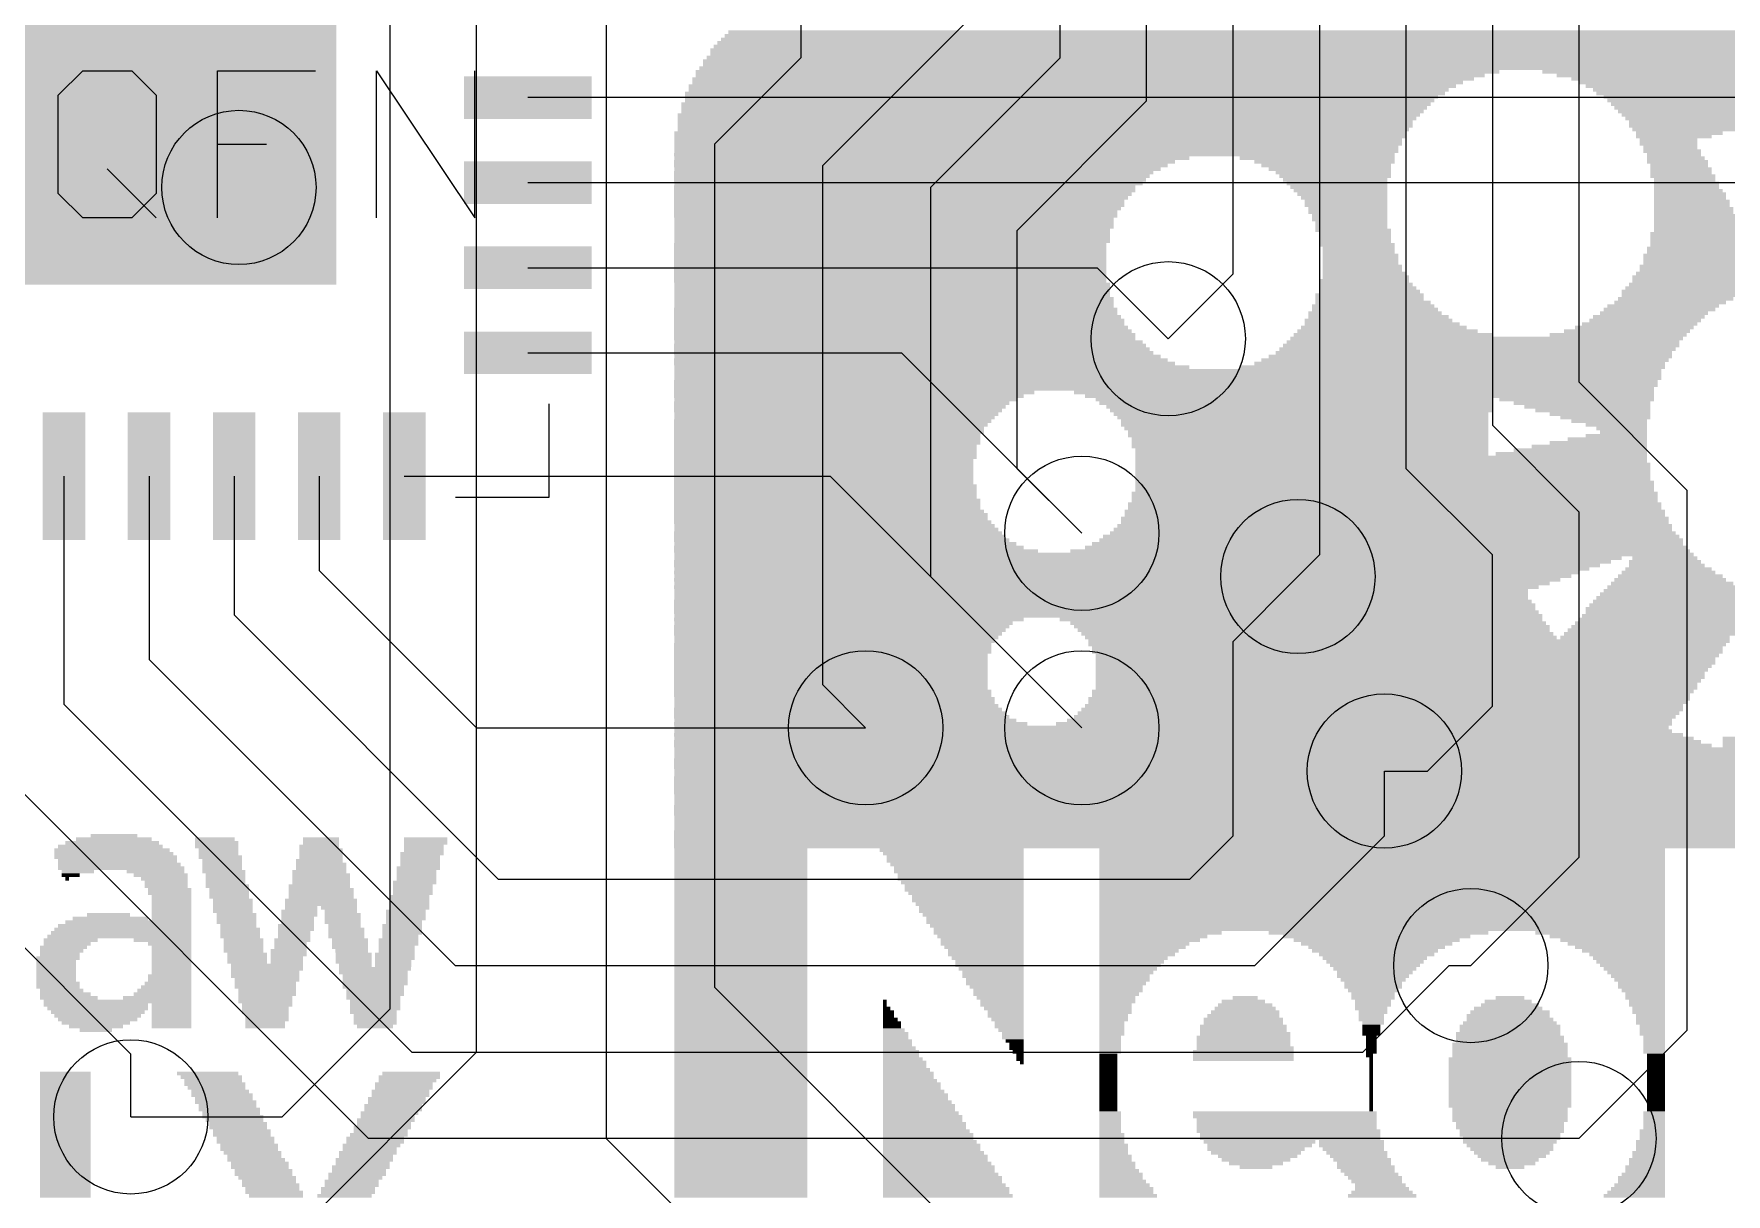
# Model space of a CAD drawing. Extents: x -40.8 to 40.8, y -42.1 to 43.9.
# Drawn here: x 0.57 to 10.52, y -33.35 to -26.53 of the extents above; entities that cross this region are included whole.
import ezdxf

# ---------------------------------------------------------------- set-up
doc = ezdxf.new("R2010")
doc.units = 0
for name, color, linetype in [('1', 22, 'CONTINUOUS'), ('16', 5, 'CONTINUOUS'), ('18', 82, 'CONTINUOUS'), ('200', 2, 'CONTINUOUS'), ('21', 2, 'CONTINUOUS'), ('27', 253, 'CONTINUOUS')]:
    doc.layers.add(name, color=color, linetype=linetype)

# ---------------------------------------------------------------- blocks, each defined once
blk = doc.blocks.new('RECT')
blk.add_solid([(-0.5, -0.5), (0.5, -0.5), (-0.5, 0.5), (0.5, 0.5)])
blk = doc.blocks.new('ROUNDV')
blk.add_circle((0, 0), 0.5)

msp = doc.modelspace()

# ---------------------------------------------------------------- linework, layer by layer
at = {"layer": '1'}
for p, q in [((13.101, -26.904), (3.475, -26.904)), ((12.418, -27.404), (3.475, -27.404)), ((3.475, -27.904), (6.822, -27.904)), ((6.822, -27.904), (7.239, -28.321)), ((3.475, -28.404), (5.671, -28.404)), ((5.671, -28.404), (6.731, -29.464)), ((0.75, -29.129), (0.75, -30.468)), ((1.25, -29.129), (1.25, -30.206)), ((1.75, -29.129), (1.75, -29.944)), ((2.25, -29.129), (2.25, -29.682)), ((2.75, -29.129), (5.253, -29.129)), ((5.253, -29.129), (6.731, -30.607)), ((2.25, -29.682), (3.175, -30.607)), ((7.62, -30.099), (8.001, -29.718)), ((1.75, -29.944), (3.302, -31.496)), ((7.62, -31.242), (7.62, -30.099)), ((1.25, -30.206), (3.048, -32.004)), ((0.75, -30.468), (2.794, -32.512)), ((3.175, -30.607), (5.461, -30.607)), ((1.143, -32.5236), (-0.75, -30.6306)), ((2.54, -33.02), (0.25, -30.73)), ((8.509, -31.242), (8.509, -30.861)), ((7.366, -31.496), (7.62, -31.242)), ((7.747, -32.004), (8.509, -31.242)), ((3.302, -31.496), (7.366, -31.496)), ((3.048, -32.004), (7.747, -32.004)), ((8.382, -32.512), (8.89, -32.004)), ((8.89, -32.004), (9.017, -32.004)), ((2.794, -32.512), (8.382, -32.512)), ((1.143, -32.893), (1.143, -32.5236)), ((9.652, -33.02), (2.54, -33.02))]:
    msp.add_line(p, q, dxfattribs=at)
at = {"layer": '16'}
for p, q in [((6.604, -26.67), (6.604, -20.193)), ((7.112, -26.924), (7.112, -20.447)), ((7.62, -27.94), (7.62, -20.701)), ((8.128, -20.955), (8.128, -29.591)), ((8.636, -21.209), (8.636, -29.083)), ((9.144, -21.463), (9.144, -28.829)), ((3.175, -32.512), (3.175, -21.59)), ((9.652, -21.717), (9.652, -28.575)), ((2.667, -32.258), (2.667, -22.733)), ((3.937, -24.13), (3.937, -33.02)), ((5.08, -24.384), (5.08, -26.67)), ((5.207, -27.305), (6.096, -26.416)), ((5.08, -26.67), (4.572, -27.178)), ((6.604, -26.67), (5.842, -27.432)), ((7.112, -26.924), (6.35, -27.686)), ((4.572, -27.178), (4.572, -32.131)), ((5.207, -27.305), (5.207, -30.353)), ((5.842, -27.432), (5.842, -29.718)), ((6.35, -27.686), (6.35, -29.083)), ((7.239, -28.321), (7.62, -27.94)), ((9.652, -28.575), (10.287, -29.21)), ((9.144, -28.829), (9.652, -29.337)), ((6.35, -29.083), (6.731, -29.464)), ((9.144, -29.591), (8.636, -29.083)), ((10.287, -29.21), (10.287, -32.385)), ((9.652, -29.337), (9.652, -31.369)), ((8.001, -29.718), (8.128, -29.591)), ((9.144, -30.48), (9.144, -29.591)), ((5.842, -29.718), (6.731, -30.607)), ((5.207, -30.353), (5.461, -30.607)), ((8.763, -30.861), (9.144, -30.48)), ((8.509, -30.861), (8.763, -30.861)), ((9.652, -31.369), (9.017, -32.004)), ((4.572, -32.131), (6.35, -33.909)), ((2.032, -32.893), (2.667, -32.258)), ((10.287, -32.385), (9.652, -33.02)), ((1.143, -34.544), (3.175, -32.512)), ((1.143, -32.893), (2.032, -32.893)), ((3.937, -33.02), (5.969, -35.052))]:
    msp.add_line(p, q, dxfattribs=at)
at = {"layer": '21'}
for p, q in [((3.6, -28.704), (3.6, -29.254)), ((3.6, -29.254), (3.05, -29.254))]:
    msp.add_line(p, q, dxfattribs=at)
at = {"layer": '27'}
for p, q in [((0.7164, -26.8905), (0.8604, -26.7465)), ((0.8604, -26.7465), (1.1486, -26.7465)), ((1.1486, -26.7465), (1.2926, -26.8905)), ((1.6519, -27.6108), (1.6519, -26.7465)), ((1.6519, -26.7465), (2.2281, -26.7465)), ((2.5874, -27.6108), (2.5874, -26.7465)), ((2.5874, -26.7465), (3.1637, -27.6108)), ((3.1637, -27.6108), (3.1637, -26.7465)), ((0.7164, -27.4667), (0.7164, -26.8905)), ((1.2926, -26.8905), (1.2926, -27.4667)), ((1.6519, -27.1786), (1.94, -27.1786)), ((1.0045, -27.3227), (1.2926, -27.6108)), ((0.8604, -27.6108), (0.7164, -27.4667)), ((1.2926, -27.4667), (1.1486, -27.6108)), ((1.1486, -27.6108), (0.8604, -27.6108))]:
    msp.add_line(p, q, dxfattribs=at)

# ---------------------------------------------------------------- block references
at = {"layer": '1'}
for p, xscale, yscale, rotation in [((0, -25.654), 4.7, 4.7, 270), ((3.475, -26.904), 0.75, 0.25, 180), ((3.475, -27.404), 0.75, 0.25, 180), ((3.475, -27.904), 0.75, 0.25, 180), ((3.475, -28.404), 0.75, 0.25, 180), ((0.75, -29.129), 0.75, 0.25, 90), ((1.25, -29.129), 0.75, 0.25, 90), ((1.75, -29.129), 0.75, 0.25, 90), ((2.25, -29.129), 0.75, 0.25, 90), ((2.75, -29.129), 0.75, 0.25, 90)]:
    msp.add_blockref('RECT', p, dxfattribs=dict(at, xscale=xscale, yscale=yscale, rotation=rotation))
at = {"layer": '18', "xscale": 0.9064, "yscale": 0.9064}
for p in [(1.778, -27.432), (1.778, -27.432), (7.239, -28.321), (7.239, -28.321), (6.731, -29.464), (6.731, -29.464), (8.001, -29.718), (8.001, -29.718), (5.461, -30.607), (5.461, -30.607), (6.731, -30.607), (6.731, -30.607), (8.509, -30.861), (8.509, -30.861), (9.017, -32.004), (9.017, -32.004), (1.143, -32.893), (1.143, -32.893), (9.652, -33.02), (9.652, -33.02)]:
    msp.add_blockref('ROUNDV', p, dxfattribs=at)
at = {"layer": '200', "yscale": 0.0212}
for p, xscale in [((14.0633, -26.5408), 18.8625), ((14.0633, -26.5196), 18.8201), ((14.0633, -26.6255), 19.0318), ((14.0739, -26.6466), 19.053), ((14.0633, -26.6043), 18.9895), ((14.0633, -26.5831), 18.9472), ((14.0633, -26.5619), 18.9048), ((6.8232, -26.7525), 4.7209), ((14.0845, -26.7313), 19.2011), ((14.0739, -26.689), 19.1377), ((14.0845, -26.7101), 19.1589), ((14.0739, -26.6678), 19.0953), ((16.5719, -26.7525), 14.2686), ((6.6749, -26.8372), 4.5093), ((6.6538, -26.8583), 4.4669), ((6.7067, -26.816), 4.5304), ((6.7385, -26.7948), 4.5939), ((6.7808, -26.7736), 4.6362), ((16.6249, -26.7736), 14.2051), ((16.6778, -26.7948), 14.1416), ((16.7095, -26.816), 14.1204), ((16.7413, -26.8372), 14.0992), ((16.7731, -26.8583), 14.0781), ((6.5797, -26.943), 4.4034), ((6.6326, -26.8795), 4.4668), ((6.6115, -26.9007), 4.4245), ((6.6009, -26.9218), 4.4033), ((16.7942, -26.8795), 14.078), ((16.826, -26.9007), 14.0569), ((16.8471, -26.9218), 14.0569), ((16.8683, -26.943), 14.0568), ((6.5373, -27.0065), 4.3611), ((6.5268, -27.0277), 4.3399), ((6.5162, -27.0489), 4.3187), ((6.5691, -26.9642), 4.3822), ((6.5585, -26.9853), 4.361), ((16.8895, -26.9642), 14.0569), ((16.9107, -26.9853), 14.0569), ((16.9319, -27.0065), 14.0569), ((16.953, -27.0277), 14.0569), ((16.9742, -27.0489), 14.0569), ((6.4845, -27.1124), 4.2975), ((6.4845, -27.1335), 4.2975), ((6.4739, -27.1547), 4.2763), ((6.5056, -27.0912), 4.2975), ((6.5162, -27.07), 4.3187), ((16.9848, -27.07), 14.0781), ((10.2739, -27.0912), 0.6139), ((10.2421, -27.1124), 0.508), ((10.2104, -27.1335), 0.4445), ((10.1786, -27.1547), 0.3387), ((6.4527, -27.2394), 4.234), ((6.4739, -27.1759), 4.2763), ((6.4633, -27.197), 4.2551), ((6.4633, -27.2182), 4.2551), ((10.1786, -27.1759), 0.3387), ((10.1891, -27.197), 0.3175), ((10.1997, -27.2182), 0.3387), ((10.2104, -27.2394), 0.3175), ((5.8494, -27.2606), 3.0273), ((5.807, -27.2817), 2.9426), ((5.7858, -27.3029), 2.9003), ((5.7435, -27.3452), 2.8156), ((5.7647, -27.3241), 2.8579), ((8.1146, -27.2606), 0.9103), ((8.1569, -27.2817), 0.8257), ((8.1675, -27.3029), 0.7621), ((8.1886, -27.3241), 0.7198), ((8.2098, -27.3452), 0.6774), ((10.221, -27.2606), 0.3387), ((10.2316, -27.2817), 0.3599), ((10.2421, -27.3029), 0.3388), ((10.2527, -27.3241), 0.3599), ((10.2527, -27.3452), 0.3599), ((5.7329, -27.3664), 2.7944), ((5.7223, -27.3876), 2.7732), ((5.7118, -27.4087), 2.7521), ((5.6905, -27.4299), 2.7097), ((5.6905, -27.4511), 2.7097), ((8.2203, -27.3664), 0.6563), ((8.2203, -27.3876), 0.6139), ((8.2309, -27.4087), 0.5927), ((8.2415, -27.4299), 0.5716), ((8.2521, -27.4511), 0.5504), ((10.2633, -27.3664), 0.3811), ((10.2844, -27.4087), 0.3811), ((10.2844, -27.4299), 0.3811), ((10.2739, -27.3876), 0.3599), ((10.295, -27.4511), 0.4022), ((5.68, -27.4723), 2.6886), ((5.6694, -27.4934), 2.6674), ((5.6588, -27.5146), 2.6462), ((5.6588, -27.5358), 2.6462), ((8.2627, -27.4723), 0.5292), ((8.2733, -27.4934), 0.5081), ((8.2839, -27.5146), 0.4869), ((8.2839, -27.5358), 0.4869), ((10.3056, -27.4723), 0.4234), ((10.3056, -27.4934), 0.4234), ((10.3162, -27.5146), 0.4446), ((10.3162, -27.5358), 0.4446), ((5.6482, -27.5569), 2.625), ((5.6376, -27.5781), 2.6039), ((5.6376, -27.5993), 2.6039), ((5.6271, -27.6204), 2.5827), ((5.6271, -27.6416), 2.5827), ((8.2945, -27.5569), 0.4657), ((8.2945, -27.5781), 0.4657), ((8.305, -27.5993), 0.4445), ((8.305, -27.6204), 0.4445), ((8.3156, -27.6416), 0.4234), ((10.3268, -27.5569), 0.4657), ((10.3268, -27.5781), 0.4657), ((10.3374, -27.5993), 0.4869), ((10.348, -27.6204), 0.5081), ((10.348, -27.6416), 0.5081), ((5.6165, -27.684), 2.5615), ((5.6165, -27.7051), 2.5615), ((5.6165, -27.7263), 2.5615), ((5.6165, -27.7475), 2.5615), ((5.6271, -27.6628), 2.5827), ((8.3156, -27.6628), 0.4234), ((8.3262, -27.684), 0.4446), ((8.3368, -27.7051), 0.4234), ((8.3368, -27.7263), 0.4234), ((8.3368, -27.7475), 0.4234), ((10.7501, -27.7475), 1.3549), ((10.3585, -27.7051), 0.5716), ((10.3585, -27.7263), 0.5716), ((10.3586, -27.6628), 0.5293), ((10.3586, -27.684), 0.5293), ((5.6059, -27.7686), 2.5404), ((5.6059, -27.7898), 2.5404), ((5.6059, -27.811), 2.5404), ((5.6059, -27.8321), 2.5404), ((5.6059, -27.8533), 2.5404), ((8.3474, -27.7686), 0.4446), ((8.358, -27.7898), 0.4234), ((8.358, -27.811), 0.4234), ((8.3686, -27.8321), 0.4445), ((8.3686, -27.8533), 0.4445), ((11.2054, -27.8321), 2.3499), ((11.1948, -27.8533), 2.3287), ((11.2371, -27.7898), 2.371), ((11.2265, -27.811), 2.3498), ((10.7501, -27.7686), 1.3549), ((5.6059, -27.8745), 2.5404), ((5.6059, -27.8957), 2.5404), ((5.6059, -27.9168), 2.5404), ((5.6059, -27.938), 2.5404), ((8.3686, -27.8745), 0.4445), ((8.3898, -27.938), 0.4869), ((8.3792, -27.8957), 0.4657), ((8.3792, -27.9168), 0.4657), ((11.1418, -27.938), 2.3075), ((11.163, -27.8957), 2.3076), ((11.163, -27.9168), 2.3076), ((11.1842, -27.8745), 2.3075), ((5.6059, -27.9592), 2.5404), ((5.6059, -27.9803), 2.5404), ((5.6165, -28.0015), 2.5615), ((5.6165, -28.0227), 2.5615), ((5.6165, -28.0438), 2.5615), ((8.3897, -27.9803), 0.5292), ((8.4003, -28.0015), 0.5504), ((8.4109, -28.0227), 0.5716), ((8.4215, -28.0438), 0.5928), ((8.4003, -27.9592), 0.508), ((10.2739, -28.0438), 0.7409), ((10.3162, -28.0227), 0.7833), ((10.3585, -28.0015), 0.8256), ((11.1207, -27.9592), 2.3075), ((10.4432, -27.9803), 0.9526), ((5.6165, -28.065), 2.5615), ((5.6376, -28.1497), 2.6039), ((5.6271, -28.0862), 2.5827), ((5.6271, -28.1074), 2.5827), ((5.6271, -28.1285), 2.5827), ((8.4427, -28.1285), 0.7197), ((8.4533, -28.1497), 0.7409), ((8.4215, -28.065), 0.6351), ((8.4215, -28.0862), 0.6351), ((8.4427, -28.1074), 0.6775), ((10.1257, -28.1497), 0.6563), ((10.1469, -28.1285), 0.6563), ((10.1891, -28.1074), 0.6563), ((10.2209, -28.0862), 0.6774), ((10.2527, -28.065), 0.6986), ((5.6376, -28.1709), 2.6039), ((5.6482, -28.192), 2.625), ((5.6588, -28.2132), 2.6462), ((5.6588, -28.2344), 2.6462), ((8.4744, -28.2132), 0.868), ((8.4955, -28.2344), 0.9103), ((8.4744, -28.192), 0.8256), ((8.4533, -28.1709), 0.7833), ((10.0092, -28.2344), 0.6774), ((10.041, -28.2132), 0.6563), ((10.0622, -28.192), 0.6563), ((10.094, -28.1709), 0.6351), ((5.6694, -28.2555), 2.6674), ((5.68, -28.2767), 2.6886), ((5.6905, -28.2979), 2.7097), ((5.6905, -28.3191), 2.7097), ((5.7118, -28.3402), 2.7521), ((9.0884, -28.3402), 2.3075), ((9.1095, -28.3191), 2.3076), ((8.5591, -28.2979), 1.1644), ((8.5274, -28.2767), 1.0585), ((8.5061, -28.2555), 0.9739), ((9.8822, -28.2979), 0.8044), ((9.9352, -28.2767), 0.7409), ((9.9775, -28.2555), 0.6986), ((5.7223, -28.3614), 2.7732), ((5.7329, -28.3826), 2.7944), ((5.7435, -28.4037), 2.8156), ((5.7858, -28.4461), 2.9003), ((5.7647, -28.4249), 2.8579), ((8.9825, -28.4461), 2.3922), ((9.0143, -28.4249), 2.3711), ((9.0355, -28.4037), 2.3287), ((9.0565, -28.3826), 2.3287), ((9.0777, -28.3614), 2.3287), ((5.807, -28.4672), 2.9426), ((5.8494, -28.4884), 3.0273), ((7.236, -28.5096), 5.8005), ((7.236, -28.5308), 5.8005), ((8.9084, -28.4884), 2.498), ((8.9507, -28.4672), 2.4134), ((7.236, -28.5519), 5.8005), ((7.2254, -28.5731), 5.7794), ((7.2254, -28.5943), 5.7794), ((7.2148, -28.6154), 5.7582), ((5.3942, -28.6366), 2.117), ((8.3897, -28.6366), 3.4084), ((5.3624, -28.6578), 2.0535), ((5.3201, -28.7001), 1.9688), ((5.3095, -28.7213), 1.9476), ((5.2989, -28.7425), 1.9264), ((5.3413, -28.6789), 2.0111), ((8.4215, -28.6578), 3.3449), ((7.977, -28.6789), 2.3287), ((7.9875, -28.7001), 2.3076), ((8.0087, -28.7213), 2.2652), ((8.0192, -28.7425), 2.2441), ((9.6387, -28.6789), 0.9103), ((9.6705, -28.7001), 0.8044), ((9.7023, -28.7213), 0.7409), ((9.734, -28.7425), 0.6774), ((5.2884, -28.7636), 1.9053), ((5.2778, -28.7848), 1.8841), ((5.2671, -28.806), 1.8629), ((5.2566, -28.8271), 1.8418), ((5.246, -28.8483), 1.8206), ((8.0192, -28.7636), 2.2017), ((8.0298, -28.7848), 2.1805), ((8.0404, -28.806), 2.1594), ((8.0404, -28.8271), 2.1594), ((8.051, -28.8483), 2.1382), ((9.7764, -28.7636), 0.5927), ((9.8081, -28.7848), 0.5292), ((9.8293, -28.806), 0.4446), ((9.8717, -28.8271), 0.3599), ((9.9034, -28.8483), 0.2964), ((5.246, -28.8695), 1.8206), ((5.2354, -28.8906), 1.7994), ((5.2354, -28.9118), 1.7994), ((5.2354, -28.933), 1.7994), ((8.0616, -28.8695), 2.117), ((8.0616, -28.8906), 2.117), ((8.0722, -28.9118), 2.0958), ((8.0722, -28.933), 2.0958), ((9.7658, -28.933), 0.5716), ((9.8187, -28.9118), 0.4658), ((9.8717, -28.8906), 0.3599), ((9.914, -28.8695), 0.2752), ((5.2248, -28.9542), 1.7782), ((5.2248, -28.9753), 1.7782), ((5.2248, -28.9965), 1.7782), ((5.2248, -29.0177), 1.7782), ((5.2142, -29.0388), 1.7571), ((8.0722, -28.9542), 2.0958), ((8.5485, -29.0177), 3.0062), ((8.5485, -29.0388), 3.0062), ((8.0828, -28.9753), 2.0747), ((8.0828, -28.9965), 2.0747), ((9.607, -28.9965), 0.8892), ((9.66, -28.9753), 0.7833), ((9.7129, -28.9542), 0.6775), ((5.2142, -29.06), 1.7571), ((5.2142, -29.0812), 1.7571), ((5.2142, -29.1023), 1.7571), ((5.2142, -29.1235), 1.7571), ((5.2142, -29.1447), 1.7571), ((8.5591, -29.06), 3.0273), ((8.5591, -29.0812), 3.0273), ((8.5591, -29.1023), 3.0273), ((8.5591, -29.1235), 3.0273), ((8.5591, -29.1447), 3.0273), ((5.2142, -29.1659), 1.7571), ((5.2248, -29.187), 1.7782), ((5.2248, -29.2082), 1.7782), ((5.2248, -29.2294), 1.7782), ((8.5697, -29.2294), 3.0908), ((8.5697, -29.1659), 3.0485), ((8.5697, -29.187), 3.0485), ((8.5697, -29.2082), 3.0485), ((5.2248, -29.2505), 1.7782), ((5.2354, -29.2717), 1.7994), ((5.2354, -29.2929), 1.7994), ((5.2354, -29.3141), 1.7994), ((5.246, -29.3352), 1.8206), ((8.5697, -29.3352), 3.1755), ((8.5697, -29.2929), 3.1331), ((8.5697, -29.3141), 3.1331), ((8.5697, -29.2505), 3.0908), ((8.5697, -29.2717), 3.0908), ((5.2566, -29.3564), 1.8418), ((5.2566, -29.3776), 1.8418), ((5.2671, -29.3987), 1.8629), ((5.2778, -29.4199), 1.8841), ((5.2884, -29.4411), 1.9053), ((8.5591, -29.4411), 3.2814), ((8.5697, -29.4199), 3.2602), ((8.5697, -29.3776), 3.2179), ((8.5697, -29.3987), 3.2179), ((8.5697, -29.3564), 3.1755), ((5.2989, -29.4622), 1.9264), ((5.3095, -29.4834), 1.9476), ((5.3201, -29.5046), 1.9688), ((5.3413, -29.5257), 2.0111), ((8.5274, -29.5257), 3.4719), ((8.5485, -29.5046), 3.4296), ((8.5485, -29.4834), 3.3872), ((8.5591, -29.4622), 3.3237), ((5.3624, -29.5469), 2.0535), ((5.4047, -29.5681), 2.1381), ((7.3313, -29.5893), 5.9911), ((7.1196, -29.6104), 5.5677), ((7.0878, -29.6316), 5.5042), ((8.485, -29.5681), 3.6412), ((8.5167, -29.5469), 3.5354), ((10.1574, -29.6316), 0.4234), ((10.1574, -29.6104), 0.381), ((7.056, -29.6528), 5.4407), ((7.0243, -29.6739), 5.3771), ((6.9925, -29.6951), 5.3136), ((6.9714, -29.7163), 5.2713), ((6.9396, -29.7374), 5.2078), ((10.1891, -29.7374), 0.6563), ((10.1891, -29.7163), 0.6139), ((10.1786, -29.6951), 0.5504), ((10.1786, -29.6739), 0.5081), ((10.168, -29.6528), 0.4446), ((6.9079, -29.7586), 5.1443), ((6.8761, -29.7798), 5.0808), ((6.8444, -29.801), 5.0173), ((6.8444, -29.8221), 5.0173), ((10.2527, -29.8221), 0.9526), ((10.2315, -29.801), 0.868), ((10.2104, -29.7798), 0.7833), ((10.1997, -29.7586), 0.7197), ((6.8549, -29.8645), 5.0384), ((6.8655, -29.8856), 5.0596), ((6.8655, -29.9068), 5.0596), ((6.8761, -29.928), 5.0808), ((6.8444, -29.8433), 5.0173), ((10.8984, -29.9068), 2.4134), ((10.909, -29.928), 2.4345), ((10.8984, -29.8856), 2.3711), ((10.909, -29.8645), 2.3499), ((10.2844, -29.8433), 1.0585), ((5.3624, -29.9703), 2.0535), ((5.3307, -29.9915), 1.9899), ((5.3201, -30.0127), 1.9688), ((5.3095, -30.0338), 1.9476), ((6.8867, -29.9491), 5.1019), ((8.0192, -29.9703), 2.8367), ((8.0616, -29.9915), 2.7944), ((8.0828, -30.0127), 2.7945), ((8.0934, -30.0338), 2.7733), ((10.8984, -30.0338), 2.6251), ((10.8984, -30.0127), 2.5827), ((10.8984, -29.9915), 2.5404), ((10.909, -29.9703), 2.5193), ((10.909, -29.9491), 2.4769), ((5.2989, -30.055), 1.9264), ((5.2884, -30.0762), 1.9053), ((5.2778, -30.0973), 1.8841), ((5.2671, -30.1185), 1.8629), ((5.2671, -30.1397), 1.8629), ((8.1145, -30.055), 2.7732), ((8.1357, -30.0762), 2.7733), ((8.6544, -30.0973), 3.7683), ((8.6438, -30.1185), 3.7471), ((8.6438, -30.1397), 3.7047), ((10.041, -30.0762), 0.995), ((10.8984, -30.055), 2.6674), ((5.2671, -30.1608), 1.8629), ((5.2566, -30.182), 1.8418), ((5.2566, -30.2032), 1.8418), ((5.2566, -30.2244), 1.8418), ((8.6438, -30.1608), 3.7047), ((8.6438, -30.182), 3.6624), ((8.6332, -30.2032), 3.6412), ((8.6332, -30.2244), 3.6412), ((5.2566, -30.2455), 1.8418), ((5.2566, -30.2667), 1.8418), ((5.2566, -30.2879), 1.8418), ((5.2566, -30.309), 1.8418), ((5.2566, -30.3302), 1.8418), ((8.612, -30.2667), 3.5989), ((8.6014, -30.2879), 3.5777), ((8.6014, -30.309), 3.5777), ((8.5908, -30.3302), 3.5565), ((8.6226, -30.2455), 3.62), ((5.2566, -30.3514), 1.8418), ((5.2566, -30.3725), 1.8418), ((5.2671, -30.3937), 1.8629), ((5.2671, -30.4149), 1.8629), ((5.2778, -30.4361), 1.8841), ((8.5379, -30.4361), 3.5354), ((8.5591, -30.3937), 3.5354), ((8.5485, -30.4149), 3.5142), ((8.5803, -30.3514), 3.5353), ((8.5803, -30.3725), 3.5353), ((5.2778, -30.4572), 1.8841), ((5.2884, -30.4784), 1.9053), ((5.2989, -30.4996), 1.9264), ((5.3095, -30.5207), 1.9476), ((8.4744, -30.5207), 3.5354), ((8.4956, -30.4996), 3.5354), ((8.5061, -30.4784), 3.5143), ((8.5273, -30.4572), 3.5142), ((5.3201, -30.5419), 1.9688), ((5.373, -30.5842), 2.0746), ((7.2572, -30.6054), 5.8429), ((5.3413, -30.5631), 2.0111), ((7.2678, -30.6266), 5.8641), ((8.3898, -30.5842), 3.6201), ((8.4215, -30.5631), 3.5566), ((8.4532, -30.5419), 3.5354), ((7.2995, -30.6478), 5.9276), ((7.3313, -30.6689), 5.9911), ((7.3524, -30.6901), 6.0334), ((7.3841, -30.7113), 6.0969), ((7.8288, -30.7324), 6.9861), ((10.909, -30.6689), 0.8257), ((10.909, -30.6901), 0.8257), ((10.909, -30.7113), 0.8257), ((7.8288, -30.7536), 6.9861), ((11.0784, -30.7748), 13.4853), ((11.0889, -30.7959), 13.5064), ((11.0995, -30.8171), 13.5276), ((11.1101, -30.8383), 13.5488), ((11.1207, -30.8595), 13.5699), ((11.1313, -30.8806), 13.5911), ((11.1418, -30.9018), 13.6123), ((11.1524, -30.923), 13.6334), ((11.163, -30.9441), 13.6546), ((11.1736, -30.9653), 13.6758), ((11.1842, -30.9865), 13.697), ((11.2054, -31.0288), 13.7393), ((11.1948, -31.0077), 13.7181), ((11.216, -31.05), 13.7605), ((11.2265, -31.0712), 13.7816), ((11.2371, -31.0923), 13.8028), ((11.2477, -31.1135), 13.824), ((11.2583, -31.1347), 13.8451), ((11.2689, -31.1558), 13.8663), ((11.3006, -31.2193), 13.9298), ((11.2795, -31.177), 13.8875), ((11.2901, -31.1982), 13.9087), ((1.0332, -31.3252), 0.6775), ((1.0226, -31.304), 0.6139), ((1.0332, -31.2829), 0.5505), ((1.0437, -31.2617), 0.4446), ((1.0437, -31.2405), 0.2752), ((1.6365, -31.2617), 0.2328), ((1.6471, -31.2829), 0.254), ((1.6471, -31.304), 0.254), ((1.6577, -31.3252), 0.2329), ((2.261, -31.3252), 0.254), ((2.2505, -31.304), 0.2329), ((2.2611, -31.2617), 0.2117), ((2.2611, -31.2829), 0.2117), ((2.875, -31.2617), 0.2541), ((2.875, -31.2829), 0.2541), ((2.8643, -31.304), 0.2329), ((2.8643, -31.3252), 0.2329), ((8.0616, -31.2405), 7.4518), ((8.0616, -31.2617), 7.4518), ((8.0616, -31.2829), 7.4518), ((8.0616, -31.304), 7.4518), ((4.7274, -31.3252), 0.7833), ((5.9658, -31.3252), 0.8468), ((8.4955, -31.3252), 3.3237), ((1.0437, -31.3464), 0.6986), ((1.0543, -31.3675), 0.7198), ((1.0649, -31.3887), 0.6986), ((1.0755, -31.4099), 0.7198), ((1.086, -31.431), 0.7409), ((1.6683, -31.3675), 0.2541), ((1.6577, -31.3464), 0.2329), ((1.6789, -31.3887), 0.2329), ((1.6789, -31.4099), 0.2329), ((1.6789, -31.431), 0.2329), ((2.2504, -31.3887), 0.2752), ((2.261, -31.4099), 0.2964), ((2.261, -31.431), 0.2964), ((2.261, -31.3464), 0.254), ((2.261, -31.3675), 0.254), ((2.8326, -31.431), 0.254), ((2.8538, -31.3464), 0.2541), ((2.8432, -31.3675), 0.2329), ((2.8432, -31.3887), 0.2329), ((2.8432, -31.4099), 0.2329), ((4.7274, -31.3464), 0.7833), ((4.7274, -31.3675), 0.7833), ((4.7274, -31.3887), 0.7833), ((4.7274, -31.4099), 0.7833), ((4.7274, -31.431), 0.7833), ((5.9764, -31.3464), 0.8257), ((5.987, -31.3675), 0.8045), ((5.987, -31.3887), 0.8045), ((5.9976, -31.4099), 0.7833), ((6.0081, -31.431), 0.7622), ((8.4955, -31.3464), 3.3237), ((8.4955, -31.3675), 3.3237), ((8.4955, -31.3887), 3.3237), ((8.4955, -31.4099), 3.3237), ((8.4955, -31.431), 3.3237), ((0.7897, -31.4734), 0.1058), ((0.8321, -31.4522), 0.1905), ((0.7685, -31.4946), 0.0212), ((1.2872, -31.4522), 0.3387), ((1.319, -31.4734), 0.3175), ((1.3401, -31.4946), 0.2752), ((1.3507, -31.5157), 0.254), ((1.6894, -31.4522), 0.254), ((1.7, -31.4734), 0.2328), ((1.7, -31.4946), 0.2328), ((1.7, -31.5157), 0.2328), ((2.2504, -31.4522), 0.3176), ((2.261, -31.4734), 0.3388), ((2.261, -31.4946), 0.3388), ((2.261, -31.5157), 0.3388), ((2.8114, -31.5157), 0.254), ((2.822, -31.4522), 0.2328), ((2.822, -31.4734), 0.2328), ((2.822, -31.4946), 0.2328), ((4.7274, -31.4522), 0.7833), ((4.7274, -31.4734), 0.7833), ((4.7274, -31.4946), 0.7833), ((4.7274, -31.5157), 0.7833), ((6.0081, -31.4522), 0.7622), ((6.0187, -31.4734), 0.741), ((6.0187, -31.4946), 0.741), ((6.0293, -31.5157), 0.7198), ((8.4955, -31.4522), 3.3237), ((8.4955, -31.4734), 3.3237), ((8.4955, -31.4946), 3.3237), ((8.4955, -31.5157), 3.3237), ((1.3507, -31.5369), 0.254), ((1.3719, -31.5581), 0.2541), ((1.3719, -31.5792), 0.2541), ((1.3824, -31.6004), 0.2329), ((1.3824, -31.6216), 0.2329), ((1.7106, -31.5369), 0.254), ((1.7212, -31.5581), 0.2329), ((1.7212, -31.5792), 0.2329), ((1.7212, -31.6004), 0.2329), ((1.7424, -31.6216), 0.2329), ((2.261, -31.6216), 0.4234), ((2.261, -31.5581), 0.381), ((2.261, -31.5792), 0.381), ((2.261, -31.6004), 0.381), ((2.2505, -31.5369), 0.3599), ((2.7797, -31.6004), 0.2329), ((2.7797, -31.6216), 0.2329), ((2.8009, -31.5369), 0.2329), ((2.8009, -31.5581), 0.2329), ((2.8009, -31.5792), 0.2329), ((4.7274, -31.5369), 0.7833), ((4.7274, -31.5581), 0.7833), ((4.7274, -31.5792), 0.7833), ((4.7274, -31.6004), 0.7833), ((4.7274, -31.6216), 0.7833), ((6.0399, -31.5369), 0.6987), ((6.0399, -31.5581), 0.6987), ((6.0505, -31.5792), 0.6775), ((6.0611, -31.6004), 0.6563), ((6.0611, -31.6216), 0.6563), ((8.4955, -31.5369), 3.3237), ((8.4955, -31.5581), 3.3237), ((8.4955, -31.5792), 3.3237), ((8.4955, -31.6004), 3.3237), ((8.4955, -31.6216), 3.3237), ((1.0226, -31.7274), 0.4445), ((1.012, -31.7063), 0.254), ((1.3824, -31.6427), 0.2329), ((1.3824, -31.6639), 0.2329), ((1.3824, -31.6851), 0.2329), ((1.3824, -31.7063), 0.2329), ((1.3824, -31.7274), 0.2329), ((1.7424, -31.6427), 0.2329), ((1.7424, -31.6639), 0.2329), ((1.7424, -31.6851), 0.2329), ((1.7635, -31.7063), 0.2328), ((1.7635, -31.7274), 0.2328), ((2.1234, -31.7274), 0.1906), ((2.134, -31.6851), 0.2117), ((2.134, -31.7063), 0.2117), ((2.261, -31.6427), 0.4234), ((2.1446, -31.6639), 0.1905), ((2.3668, -31.6639), 0.2117), ((2.3775, -31.6851), 0.1905), ((2.3881, -31.7063), 0.2117), ((2.3881, -31.7274), 0.2117), ((2.7585, -31.6851), 0.2328), ((2.7585, -31.7063), 0.2328), ((2.7585, -31.7274), 0.2328), ((2.7797, -31.6427), 0.2329), ((2.7797, -31.6639), 0.2329), ((4.7274, -31.6427), 0.7833), ((4.7274, -31.6639), 0.7833), ((4.7274, -31.6851), 0.7833), ((4.7274, -31.7063), 0.7833), ((4.7274, -31.7274), 0.7833), ((6.0716, -31.6427), 0.6351), ((6.0822, -31.6639), 0.614), ((6.0822, -31.6851), 0.614), ((6.0928, -31.7063), 0.5928), ((6.1034, -31.7274), 0.5716), ((8.4955, -31.6427), 3.3237), ((8.4955, -31.6639), 3.3237), ((8.4955, -31.6851), 3.3237), ((8.4955, -31.7063), 3.3237), ((8.4955, -31.7274), 3.3237), ((1.0861, -31.8121), 0.8256), ((1.0967, -31.7909), 0.8045), ((1.1073, -31.7698), 0.7833), ((1.1284, -31.7486), 0.741), ((1.7635, -31.7486), 0.2328), ((1.7741, -31.7698), 0.2117), ((1.7847, -31.7909), 0.2329), ((1.7847, -31.8121), 0.2329), ((2.1128, -31.7698), 0.2117), ((2.1128, -31.7909), 0.2117), ((2.1023, -31.8121), 0.1905), ((2.1234, -31.7486), 0.1906), ((2.3881, -31.7486), 0.2117), ((2.3986, -31.7698), 0.1906), ((2.4091, -31.7909), 0.2117), ((2.4091, -31.8121), 0.2117), ((2.7374, -31.7698), 0.2329), ((2.7374, -31.7909), 0.2329), ((2.7374, -31.8121), 0.2329), ((2.748, -31.7486), 0.2117), ((4.7274, -31.7486), 0.7833), ((4.7274, -31.7698), 0.7833), ((4.7274, -31.7909), 0.7833), ((4.7274, -31.8121), 0.7833), ((6.1034, -31.7486), 0.5716), ((6.1139, -31.7698), 0.5505), ((6.1246, -31.7909), 0.5293), ((6.1246, -31.8121), 0.5293), ((8.4955, -31.7486), 3.3237), ((8.4955, -31.7698), 3.3237), ((8.4955, -31.7909), 3.3237), ((7.1936, -31.8121), 0.7198), ((8.4744, -31.8121), 1.2914), ((9.7764, -31.8121), 0.7621), ((0.7474, -31.8968), 0.2753), ((0.7368, -31.918), 0.2541), ((0.7897, -31.8544), 0.3176), ((0.7685, -31.8756), 0.2752), ((1.0755, -31.8333), 0.8468), ((1.3296, -31.8544), 0.3387), ((1.3719, -31.8756), 0.2541), ((1.3824, -31.8968), 0.2329), ((1.3824, -31.918), 0.2329), ((1.7847, -31.8333), 0.2329), ((1.8059, -31.8544), 0.2329), ((1.8059, -31.8756), 0.2329), ((1.8059, -31.8968), 0.2329), ((1.8059, -31.918), 0.2329), ((2.0705, -31.918), 0.2117), ((2.0917, -31.8544), 0.2117), ((2.0811, -31.8756), 0.1905), ((2.0811, -31.8968), 0.1905), ((2.1023, -31.8333), 0.1905), ((2.4091, -31.8333), 0.2117), ((2.4304, -31.8544), 0.2117), ((2.4304, -31.8756), 0.2117), ((2.4304, -31.8968), 0.2117), ((2.4409, -31.918), 0.1905), ((2.7162, -31.8544), 0.2329), ((2.7162, -31.8756), 0.2329), ((2.7056, -31.8968), 0.2117), ((2.7056, -31.918), 0.2117), ((2.7268, -31.8333), 0.2117), ((4.7274, -31.8333), 0.7833), ((4.7274, -31.8544), 0.7833), ((4.7274, -31.8756), 0.7833), ((4.7274, -31.8968), 0.7833), ((4.7274, -31.918), 0.7833), ((6.1352, -31.8333), 0.5081), ((6.1457, -31.8544), 0.487), ((6.1457, -31.8756), 0.487), ((6.1563, -31.8968), 0.4658), ((6.1669, -31.918), 0.4446), ((7.1301, -31.8544), 0.5928), ((7.0983, -31.8756), 0.5293), ((7.0878, -31.8968), 0.5081), ((7.0666, -31.918), 0.4658), ((7.1513, -31.8333), 0.6351), ((8.4638, -31.8333), 1.1008), ((8.4638, -31.8544), 0.9738), ((8.4638, -31.8756), 0.8892), ((8.4638, -31.8968), 0.8044), ((8.4533, -31.918), 0.7409), ((9.8187, -31.8333), 0.6774), ((9.8505, -31.8544), 0.6139), ((9.8716, -31.8756), 0.5716), ((9.8928, -31.8968), 0.5292), ((9.9139, -31.918), 0.4869), ((0.7156, -31.9603), 0.254), ((0.705, -31.9815), 0.2328), ((0.705, -32.0026), 0.2328), ((0.705, -32.0238), 0.2328), ((0.7262, -31.9391), 0.2329), ((1.3824, -31.9391), 0.2329), ((1.3824, -31.9603), 0.2329), ((1.3824, -31.9815), 0.2329), ((1.3824, -32.0026), 0.2329), ((1.3824, -32.0238), 0.2329), ((1.8271, -31.9391), 0.2329), ((1.8271, -31.9603), 0.2329), ((1.8271, -31.9815), 0.2329), ((1.9435, -32.0026), 0.4234), ((1.9435, -32.0238), 0.4234), ((2.0599, -31.9603), 0.1906), ((2.0599, -31.9815), 0.1906), ((2.0705, -31.9391), 0.2117), ((2.4516, -31.9391), 0.2117), ((2.4516, -31.9603), 0.2117), ((2.4516, -31.9815), 0.2117), ((2.5786, -32.0238), 0.4234), ((2.4622, -32.0026), 0.1905), ((2.695, -31.9391), 0.2328), ((2.695, -31.9603), 0.2328), ((2.6845, -31.9815), 0.2117), ((2.6845, -32.0026), 0.2117), ((4.7274, -31.9391), 0.7833), ((4.7274, -31.9603), 0.7833), ((4.7274, -31.9815), 0.7833), ((4.7274, -32.0026), 0.7833), ((4.7274, -32.0238), 0.7833), ((6.1669, -31.9391), 0.4446), ((6.1775, -31.9603), 0.4234), ((6.1881, -31.9815), 0.4023), ((6.1881, -32.0026), 0.4023), ((6.1987, -32.0238), 0.3811), ((7.056, -31.9391), 0.4446), ((7.003, -32.0238), 0.3387), ((7.0349, -31.9603), 0.4023), ((7.0243, -31.9815), 0.3811), ((7.0137, -32.0026), 0.3599), ((8.4638, -31.9391), 0.6774), ((8.4533, -31.9603), 0.6139), ((8.4532, -31.9815), 0.5716), ((8.4533, -32.0026), 0.5293), ((8.4533, -32.0238), 0.4869), ((9.9351, -31.9391), 0.4446), ((9.9457, -31.9603), 0.4234), ((9.9563, -31.9815), 0.4022), ((9.9669, -32.0026), 0.381), ((9.9775, -32.0238), 0.3599), ((0.705, -32.045), 0.2328), ((0.705, -32.0661), 0.2328), ((0.705, -32.0873), 0.2328), ((0.7156, -32.1085), 0.254), ((0.7156, -32.1297), 0.254), ((1.3507, -32.1297), 0.2964), ((1.3613, -32.1085), 0.2752), ((1.3719, -32.0661), 0.2541), ((1.3719, -32.0873), 0.2541), ((1.3824, -32.045), 0.2329), ((1.9329, -32.045), 0.4022), ((1.9329, -32.0661), 0.4022), ((1.9435, -32.0873), 0.3811), ((1.9329, -32.1085), 0.3599), ((1.9329, -32.1297), 0.3599), ((2.568, -32.045), 0.4022), ((2.5786, -32.0661), 0.3811), ((2.5786, -32.0873), 0.3811), ((2.5786, -32.1085), 0.3811), ((2.568, -32.1297), 0.3599), ((4.7274, -32.045), 0.7833), ((4.7274, -32.0661), 0.7833), ((4.7274, -32.0873), 0.7833), ((4.7274, -32.1085), 0.7833), ((4.7274, -32.1297), 0.7833), ((6.2092, -32.045), 0.3599), ((6.2092, -32.0661), 0.3599), ((6.2198, -32.0873), 0.3388), ((6.2198, -32.1085), 0.3388), ((6.2304, -32.1297), 0.3176), ((6.9925, -32.045), 0.3176), ((6.9819, -32.0661), 0.2964), ((6.9819, -32.0873), 0.2964), ((6.9713, -32.1085), 0.2752), ((6.9607, -32.1297), 0.2541), ((8.4532, -32.045), 0.4446), ((8.4426, -32.0661), 0.4234), ((8.4427, -32.0873), 0.3811), ((8.4427, -32.1085), 0.3387), ((8.4427, -32.1297), 0.3387), ((9.9881, -32.045), 0.3387), ((9.9986, -32.0661), 0.3175), ((10.0092, -32.0873), 0.2964), ((10.0198, -32.1085), 0.2752), ((10.0198, -32.1297), 0.2752), ((0.7579, -32.172), 0.2964), ((0.7791, -32.1932), 0.3388), ((0.7368, -32.1508), 0.2541), ((1.0649, -32.2143), 0.868), ((1.2978, -32.1932), 0.4022), ((1.3296, -32.172), 0.3387), ((1.3401, -32.1508), 0.3176), ((1.9435, -32.1508), 0.3387), ((1.9435, -32.172), 0.3387), ((1.9329, -32.1932), 0.3175), ((1.9329, -32.2143), 0.3175), ((2.5786, -32.1508), 0.3387), ((2.5786, -32.172), 0.3387), ((2.568, -32.1932), 0.3175), ((2.5786, -32.2143), 0.2963), ((4.7274, -32.1508), 0.7833), ((4.7274, -32.172), 0.7833), ((4.7274, -32.1932), 0.7833), ((4.7274, -32.2143), 0.7833), ((5.5741, -32.2143), 0.0212), ((6.241, -32.1508), 0.2964), ((6.241, -32.172), 0.2964), ((6.2515, -32.1932), 0.2753), ((6.2622, -32.2143), 0.2541), ((6.9607, -32.1508), 0.2541), ((6.9502, -32.172), 0.2329), ((6.9396, -32.1932), 0.2117), ((6.9396, -32.2143), 0.2117), ((7.6805, -32.2143), 0.254), ((7.6911, -32.1932), 0.1482), ((8.4427, -32.1508), 0.2963), ((8.4427, -32.172), 0.2541), ((8.4427, -32.1932), 0.2541), ((8.4427, -32.2143), 0.2117), ((9.2365, -32.2143), 0.2752), ((9.2471, -32.1932), 0.1694), ((10.0304, -32.1508), 0.254), ((10.041, -32.172), 0.2329), ((10.041, -32.1932), 0.2329), ((10.0516, -32.2143), 0.2117), ((0.9379, -32.2355), 0.6139), ((0.9485, -32.2567), 0.5927), ((0.9485, -32.2778), 0.5504), ((0.9485, -32.299), 0.5081), ((0.9485, -32.3202), 0.4657), ((1.3824, -32.2355), 0.2329), ((1.3824, -32.2567), 0.2329), ((1.3824, -32.2778), 0.2329), ((1.3824, -32.299), 0.2329), ((1.3824, -32.3202), 0.2329), ((1.9329, -32.2567), 0.2752), ((1.9329, -32.2778), 0.2752), ((1.9435, -32.2355), 0.2963), ((1.9435, -32.299), 0.2541), ((1.9435, -32.3202), 0.2541), ((2.5786, -32.2355), 0.2963), ((2.5786, -32.2567), 0.2963), ((2.568, -32.2778), 0.2752), ((2.5786, -32.299), 0.2541), ((2.5786, -32.3202), 0.2541), ((4.7274, -32.2355), 0.7833), ((4.7274, -32.2567), 0.7833), ((4.7274, -32.2778), 0.7833), ((4.7274, -32.299), 0.7833), ((4.7274, -32.3202), 0.7833), ((5.5741, -32.2355), 0.0212), ((5.5847, -32.2567), 0.0424), ((5.5953, -32.2778), 0.0635), ((5.5953, -32.299), 0.0635), ((5.6059, -32.3202), 0.0847), ((6.2622, -32.2355), 0.2541), ((6.2728, -32.2567), 0.2329), ((6.2834, -32.2778), 0.2117), ((6.2834, -32.299), 0.2117), ((6.2939, -32.3202), 0.1906), ((6.929, -32.2355), 0.1906), ((6.929, -32.2567), 0.1906), ((6.929, -32.2778), 0.1906), ((6.9184, -32.299), 0.1694), ((6.9184, -32.3202), 0.1694), ((7.6806, -32.3202), 0.4657), ((7.6805, -32.299), 0.4234), ((7.6911, -32.2778), 0.4022), ((7.6912, -32.2567), 0.3599), ((7.6911, -32.2355), 0.3176), ((8.4427, -32.2355), 0.2117), ((8.4321, -32.2567), 0.1905), ((8.4321, -32.299), 0.1482), ((8.4321, -32.3202), 0.1482), ((8.4427, -32.2778), 0.1693), ((9.2366, -32.299), 0.4869), ((9.2471, -32.3202), 0.508), ((9.2471, -32.2778), 0.4658), ((9.2365, -32.2567), 0.4022), ((9.2471, -32.2355), 0.3388), ((10.0516, -32.2355), 0.2117), ((10.0622, -32.2567), 0.1905), ((10.0622, -32.2778), 0.1905), ((10.0728, -32.299), 0.1693), ((10.0728, -32.3202), 0.1693), ((0.9379, -32.3414), 0.4022), ((0.9379, -32.3625), 0.3176), ((0.9379, -32.3837), 0.1905), ((1.3824, -32.3414), 0.2329), ((1.3824, -32.3625), 0.2329), ((1.9329, -32.3414), 0.2329), ((1.9329, -32.3625), 0.2329), ((2.5786, -32.3414), 0.2541), ((2.5786, -32.3625), 0.2117), ((4.7274, -32.3414), 0.7833), ((4.7274, -32.3625), 0.7833), ((4.7274, -32.3837), 0.7833), ((4.7274, -32.4049), 0.7833), ((4.7274, -32.426), 0.7833), ((5.627, -32.3837), 0.127), ((5.6376, -32.4049), 0.1482), ((5.6376, -32.426), 0.1482), ((5.6165, -32.3414), 0.1059), ((5.6165, -32.3625), 0.1059), ((6.3045, -32.3414), 0.1694), ((6.3045, -32.3625), 0.1694), ((6.3151, -32.3837), 0.1482), ((6.3257, -32.4049), 0.1271), ((6.3257, -32.426), 0.1271), ((6.9078, -32.3414), 0.1482), ((6.9078, -32.3625), 0.1482), ((6.9078, -32.3837), 0.1482), ((6.9078, -32.4049), 0.1482), ((6.8972, -32.426), 0.127), ((7.6805, -32.426), 0.5504), ((7.6806, -32.3625), 0.5081), ((7.6806, -32.3837), 0.5081), ((7.6911, -32.4049), 0.5292), ((7.6806, -32.3414), 0.4657), ((8.4427, -32.3414), 0.1271), ((8.4321, -32.3625), 0.1059), ((8.4321, -32.3837), 0.1059), ((8.4321, -32.4049), 0.1059), ((8.4321, -32.426), 0.0635), ((9.2366, -32.4049), 0.6139), ((9.2472, -32.426), 0.6351), ((9.2471, -32.3625), 0.5928), ((9.2471, -32.3837), 0.5928), ((9.2471, -32.3414), 0.5504), ((10.0728, -32.3414), 0.1693), ((10.0833, -32.3625), 0.1482), ((10.0833, -32.3837), 0.1482), ((10.0833, -32.4049), 0.1482), ((10.0939, -32.426), 0.127), ((4.7274, -32.4472), 0.7833), ((4.7274, -32.4684), 0.7833), ((4.7274, -32.4895), 0.7833), ((4.7274, -32.5107), 0.7833), ((5.6482, -32.4472), 0.1694), ((5.6482, -32.4684), 0.1694), ((5.6588, -32.4895), 0.1906), ((5.6694, -32.5107), 0.2117), ((6.3363, -32.4472), 0.1059), ((6.3468, -32.4684), 0.0847), ((6.3468, -32.4895), 0.0847), ((6.3574, -32.5107), 0.0636), ((6.8972, -32.4472), 0.127), ((6.8972, -32.4684), 0.127), ((6.8972, -32.4895), 0.127), ((6.8972, -32.5107), 0.127), ((7.6805, -32.5107), 0.5928), ((7.6805, -32.4472), 0.5504), ((7.6805, -32.4684), 0.5504), ((7.6911, -32.4895), 0.5716), ((8.4321, -32.4472), 0.0635), ((8.4321, -32.4684), 0.0635), ((8.4321, -32.4895), 0.0635), ((8.4321, -32.5107), 0.0635), ((9.2471, -32.4684), 0.6774), ((9.2471, -32.4895), 0.6774), ((9.2471, -32.5107), 0.6774), ((9.2472, -32.4472), 0.6351), ((10.0939, -32.4472), 0.127), ((10.0939, -32.4684), 0.127), ((10.0939, -32.4895), 0.127), ((10.0939, -32.5107), 0.127), ((4.7274, -32.5319), 0.7833), ((4.7274, -32.5531), 0.7833), ((4.7274, -32.5742), 0.7833), ((4.7274, -32.5954), 0.7833), ((4.7274, -32.6166), 0.7833), ((5.6799, -32.5531), 0.2329), ((5.6905, -32.5742), 0.2541), ((5.6905, -32.5954), 0.2541), ((5.7011, -32.6166), 0.2752), ((5.6694, -32.5319), 0.2117), ((6.368, -32.5319), 0.0424), ((6.368, -32.5531), 0.0424), ((6.3786, -32.5742), 0.0212), ((6.8867, -32.5319), 0.1059), ((6.8867, -32.5531), 0.1059), ((6.8867, -32.5742), 0.1059), ((6.8867, -32.5954), 0.1059), ((6.8867, -32.6166), 0.1059), ((7.6805, -32.5319), 0.5928), ((7.6805, -32.5531), 0.5928), ((8.4215, -32.5319), 0.0423), ((8.4321, -32.5531), 0.0211), ((8.4321, -32.5742), 0.0211), ((8.4321, -32.5954), 0.0211), ((8.4321, -32.6166), 0.0211), ((9.2471, -32.5531), 0.7198), ((9.2471, -32.5742), 0.7198), ((9.2471, -32.5954), 0.7198), ((9.2471, -32.6166), 0.7198), ((9.2471, -32.5319), 0.6774), ((10.1045, -32.5319), 0.1058), ((10.1045, -32.5531), 0.1058), ((10.1045, -32.5742), 0.1058), ((10.1045, -32.5954), 0.1058), ((10.1045, -32.6166), 0.1058), ((0.7579, -32.6377), 0.2964), ((0.7579, -32.6589), 0.2964), ((0.7579, -32.6801), 0.2964), ((0.7579, -32.7012), 0.2964), ((0.7579, -32.7224), 0.2964), ((1.5942, -32.6377), 0.3599), ((1.6154, -32.6589), 0.3599), ((1.6259, -32.6801), 0.3388), ((1.6365, -32.7012), 0.3599), ((1.6471, -32.7224), 0.3387), ((2.748, -32.7012), 0.3387), ((2.748, -32.7224), 0.3387), ((2.7691, -32.6801), 0.3387), ((2.7797, -32.6589), 0.3599), ((2.7903, -32.6377), 0.3387), ((4.7274, -32.6377), 0.7833), ((4.7274, -32.6589), 0.7833), ((4.7274, -32.6801), 0.7833), ((4.7274, -32.7012), 0.7833), ((4.7274, -32.7224), 0.7833), ((5.7117, -32.6377), 0.2964), ((5.7117, -32.6589), 0.2964), ((5.7223, -32.6801), 0.3176), ((5.7329, -32.7012), 0.3387), ((5.7329, -32.7224), 0.3387), ((6.8867, -32.6377), 0.1059), ((6.8867, -32.6589), 0.1059), ((6.8867, -32.6801), 0.1059), ((6.8867, -32.7012), 0.1059), ((6.8867, -32.7224), 0.1059), ((8.4321, -32.6377), 0.0211), ((8.4321, -32.6589), 0.0211), ((8.4321, -32.6801), 0.0211), ((8.4321, -32.7012), 0.0211), ((8.4321, -32.7224), 0.0211), ((9.2471, -32.6377), 0.7198), ((9.2471, -32.6589), 0.7198), ((9.2471, -32.6801), 0.7198), ((9.2471, -32.7012), 0.7198), ((9.2471, -32.7224), 0.7198), ((10.1045, -32.6377), 0.1058), ((10.1045, -32.6589), 0.1058), ((10.1045, -32.6801), 0.1058), ((10.1045, -32.7012), 0.1058), ((10.1045, -32.7224), 0.1058), ((0.7579, -32.7436), 0.2964), ((0.7579, -32.7648), 0.2964), ((0.7579, -32.7859), 0.2964), ((0.7579, -32.8071), 0.2964), ((1.6683, -32.7436), 0.3387), ((1.6789, -32.7648), 0.3599), ((1.7, -32.8071), 0.3598), ((1.6895, -32.7859), 0.3387), ((2.7056, -32.7859), 0.3387), ((2.7056, -32.8071), 0.3387), ((2.7268, -32.7436), 0.3387), ((2.7268, -32.7648), 0.3387), ((4.7274, -32.7436), 0.7833), ((4.7274, -32.7648), 0.7833), ((4.7274, -32.7859), 0.7833), ((4.7274, -32.8071), 0.7833), ((5.7435, -32.7436), 0.3599), ((5.7541, -32.7648), 0.3811), ((5.7541, -32.7859), 0.3811), ((5.7647, -32.8071), 0.4023), ((6.8867, -32.7436), 0.1059), ((6.8867, -32.7648), 0.1059), ((6.8867, -32.7859), 0.1059), ((6.8867, -32.8071), 0.1059), ((8.4321, -32.7436), 0.0211), ((8.4321, -32.7648), 0.0211), ((8.4321, -32.7859), 0.0211), ((8.4321, -32.8071), 0.0211), ((9.2471, -32.7436), 0.7198), ((9.2471, -32.7648), 0.7198), ((9.2471, -32.7859), 0.7198), ((9.2471, -32.8071), 0.7198), ((10.1045, -32.7436), 0.1058), ((10.1045, -32.7648), 0.1058), ((10.1045, -32.7859), 0.1058), ((10.1045, -32.8071), 0.1058), ((0.7579, -32.8283), 0.2964), ((0.7579, -32.8494), 0.2964), ((0.7579, -32.8706), 0.2964), ((0.7579, -32.8918), 0.2964), ((0.7579, -32.9129), 0.2964), ((1.7106, -32.8283), 0.3387), ((1.7212, -32.8494), 0.3599), ((1.7424, -32.8918), 0.3599), ((1.7318, -32.8706), 0.3387), ((1.753, -32.9129), 0.3387), ((2.6421, -32.9129), 0.3387), ((2.6633, -32.8706), 0.3387), ((2.6526, -32.8918), 0.3175), ((2.6844, -32.8283), 0.3388), ((2.6844, -32.8494), 0.3388), ((4.7274, -32.8283), 0.7833), ((4.7274, -32.8494), 0.7833), ((4.7274, -32.8706), 0.7833), ((4.7274, -32.8918), 0.7833), ((4.7274, -32.9129), 0.7833), ((5.7752, -32.8283), 0.4234), ((5.7752, -32.8494), 0.4234), ((5.7858, -32.8706), 0.4446), ((5.7964, -32.8918), 0.4658), ((5.7964, -32.9129), 0.4658), ((6.8972, -32.8706), 0.127), ((6.8972, -32.8918), 0.127), ((6.8972, -32.9129), 0.127), ((6.8867, -32.8283), 0.1059), ((6.8867, -32.8494), 0.1059), ((7.924, -32.8706), 1.0797), ((7.924, -32.8918), 1.0797), ((7.9346, -32.9129), 1.0585), ((8.4321, -32.8283), 0.0211), ((8.4321, -32.8494), 0.0211), ((9.2471, -32.8283), 0.7198), ((9.2471, -32.8494), 0.6774), ((9.2471, -32.8706), 0.6774), ((9.2471, -32.8918), 0.6774), ((9.2471, -32.9129), 0.6774), ((10.0939, -32.8706), 0.127), ((10.0939, -32.8918), 0.127), ((10.0939, -32.9129), 0.127), ((10.1045, -32.8283), 0.1058), ((10.1045, -32.8494), 0.1058), ((0.7579, -32.9341), 0.2964), ((0.7579, -32.9553), 0.2964), ((0.7579, -32.9765), 0.2964), ((0.7579, -32.9976), 0.2964), ((0.7579, -33.0188), 0.2964), ((1.7741, -32.9341), 0.3388), ((1.7741, -32.9553), 0.3388), ((1.7953, -32.9765), 0.3387), ((1.7953, -32.9976), 0.3387), ((1.8165, -33.0188), 0.3387), ((2.5786, -33.0188), 0.3387), ((2.5998, -32.9976), 0.3387), ((2.6209, -32.9553), 0.3388), ((2.6103, -32.9765), 0.3176), ((2.6315, -32.9341), 0.3176), ((4.7274, -32.9341), 0.7833), ((4.7274, -32.9553), 0.7833), ((4.7274, -32.9765), 0.7833), ((4.7274, -32.9976), 0.7833), ((4.7274, -33.0188), 0.7833), ((5.8176, -32.9765), 0.5081), ((5.8281, -32.9976), 0.5293), ((5.8281, -33.0188), 0.5293), ((5.807, -32.9341), 0.4869), ((5.807, -32.9553), 0.4869), ((6.8972, -32.9341), 0.127), ((6.8972, -32.9553), 0.127), ((6.8972, -32.9765), 0.127), ((6.9078, -32.9976), 0.1482), ((6.9078, -33.0188), 0.1482), ((7.9346, -32.9341), 1.0585), ((7.9346, -32.9553), 1.0585), ((7.9452, -32.9765), 1.0797), ((7.9558, -32.9976), 1.0585), ((7.9558, -33.0188), 1.0585), ((9.2472, -32.9341), 0.6351), ((9.2472, -32.9553), 0.6351), ((9.2577, -32.9765), 0.614), ((9.2471, -32.9976), 0.5928), ((9.2577, -33.0188), 0.5716), ((10.0833, -32.9765), 0.1482), ((10.0833, -32.9976), 0.1482), ((10.0833, -33.0188), 0.1482), ((10.0939, -32.9341), 0.127), ((10.0939, -32.9553), 0.127), ((0.7579, -33.04), 0.2964), ((0.7579, -33.0611), 0.2964), ((0.7579, -33.0823), 0.2964), ((0.7579, -33.1035), 0.2964), ((0.7579, -33.1246), 0.2964), ((1.8165, -33.04), 0.3387), ((1.8376, -33.0611), 0.3388), ((1.8376, -33.0823), 0.3388), ((1.8588, -33.1035), 0.3387), ((1.8694, -33.1246), 0.3175), ((2.5363, -33.1035), 0.3387), ((2.5257, -33.1246), 0.3175), ((2.5574, -33.0611), 0.3387), ((2.5468, -33.0823), 0.3176), ((2.5786, -33.04), 0.3387), ((4.7274, -33.04), 0.7833), ((4.7274, -33.0611), 0.7833), ((4.7274, -33.0823), 0.7833), ((4.7274, -33.1035), 0.7833), ((4.7274, -33.1246), 0.7833), ((5.8387, -33.04), 0.5504), ((5.8493, -33.0611), 0.5716), ((5.8493, -33.0823), 0.5716), ((5.8599, -33.1035), 0.5928), ((5.8705, -33.1246), 0.614), ((6.9078, -33.04), 0.1482), ((6.9184, -33.0611), 0.1694), ((6.9184, -33.0823), 0.1694), ((6.9184, -33.1035), 0.1694), ((6.929, -33.1246), 0.1906), ((7.7758, -33.04), 0.6562), ((7.7758, -33.0611), 0.614), ((7.7546, -33.0823), 0.5716), ((7.7546, -33.1035), 0.5292), ((7.7652, -33.1246), 0.4658), ((8.3156, -33.04), 0.3811), ((8.3156, -33.0611), 0.3811), ((8.3262, -33.0823), 0.3599), ((8.3474, -33.1035), 0.3599), ((8.358, -33.1246), 0.3387), ((9.2471, -33.04), 0.5504), ((9.2471, -33.0611), 0.508), ((9.2576, -33.0823), 0.4869), ((9.2577, -33.1035), 0.4446), ((9.2577, -33.1246), 0.4022), ((10.0622, -33.1035), 0.1905), ((10.0622, -33.1246), 0.1905), ((10.0728, -33.04), 0.1693), ((10.0728, -33.0611), 0.1693), ((10.0728, -33.0823), 0.1693), ((0.7579, -33.1458), 0.2964), ((0.7579, -33.167), 0.2964), ((0.7579, -33.1882), 0.2964), ((0.7579, -33.2093), 0.2964), ((1.88, -33.1458), 0.3387), ((1.9012, -33.167), 0.3387), ((1.9012, -33.1882), 0.3387), ((1.9223, -33.2093), 0.3387), ((2.4939, -33.1882), 0.3387), ((2.4833, -33.2093), 0.3176), ((2.5151, -33.1458), 0.3387), ((2.5045, -33.167), 0.3175), ((4.7274, -33.1458), 0.7833), ((4.7274, -33.167), 0.7833), ((4.7274, -33.1882), 0.7833), ((4.7274, -33.2093), 0.7833), ((5.8705, -33.1458), 0.614), ((5.8811, -33.167), 0.6351), ((5.8917, -33.1882), 0.6563), ((5.8917, -33.2093), 0.6563), ((6.929, -33.1458), 0.1906), ((6.9502, -33.2093), 0.2329), ((6.9396, -33.167), 0.2117), ((6.9396, -33.1882), 0.2117), ((7.7546, -33.1458), 0.4022), ((7.7546, -33.167), 0.3176), ((7.7547, -33.1882), 0.1905), ((8.3792, -33.1458), 0.3387), ((8.3897, -33.167), 0.3176), ((8.4003, -33.1882), 0.3388), ((8.4109, -33.2093), 0.3176), ((9.2471, -33.1458), 0.3388), ((9.2577, -33.167), 0.2752), ((9.2471, -33.1882), 0.1694), ((10.041, -33.1882), 0.2329), ((10.041, -33.2093), 0.2329), ((10.0516, -33.1458), 0.2117), ((10.0516, -33.167), 0.2117), ((0.7579, -33.2305), 0.2964), ((0.7579, -33.2517), 0.2964), ((0.7579, -33.2728), 0.2964), ((0.7579, -33.294), 0.2964), ((0.7579, -33.3152), 0.2964), ((1.9223, -33.2305), 0.3387), ((1.9435, -33.2517), 0.3387), ((1.9541, -33.2728), 0.3175), ((1.9647, -33.294), 0.3387), ((1.9752, -33.3152), 0.3176), ((2.4198, -33.3152), 0.3176), ((2.4409, -33.2728), 0.3175), ((2.4409, -33.294), 0.3175), ((2.4727, -33.2305), 0.3388), ((2.4621, -33.2517), 0.3176), ((4.7274, -33.2305), 0.7833), ((4.7274, -33.2517), 0.7833), ((4.7274, -33.2728), 0.7833), ((4.7274, -33.294), 0.7833), ((4.7274, -33.3152), 0.7833), ((5.9128, -33.2517), 0.6986), ((5.9128, -33.2728), 0.6986), ((5.9234, -33.294), 0.7198), ((5.934, -33.3152), 0.741), ((5.9023, -33.2305), 0.6775), ((6.9607, -33.2305), 0.2541), ((6.9607, -33.2517), 0.2541), ((6.9713, -33.2728), 0.2752), ((6.9819, -33.294), 0.2964), ((6.9925, -33.3152), 0.3176), ((8.4321, -33.2305), 0.3175), ((8.4533, -33.2517), 0.3175), ((8.4638, -33.2728), 0.2964), ((8.485, -33.294), 0.2964), ((8.4955, -33.3152), 0.3175), ((9.9986, -33.3152), 0.3175), ((10.0092, -33.294), 0.2964), ((10.0198, -33.2517), 0.2752), ((10.0198, -33.2728), 0.2752), ((10.0304, -33.2305), 0.254), ((0.7579, -33.3363), 0.2964), ((0.7579, -33.3575), 0.2964), ((1.9858, -33.3363), 0.3388), ((1.9964, -33.3575), 0.3176), ((2.3986, -33.3575), 0.3176), ((2.4198, -33.3363), 0.3176), ((4.7274, -33.3363), 0.7833), ((4.7274, -33.3575), 0.7833), ((5.934, -33.3363), 0.741), ((5.9446, -33.3575), 0.7621), ((6.9925, -33.3363), 0.3176), ((7.003, -33.3575), 0.3387), ((8.4956, -33.3575), 0.4022), ((8.4955, -33.3363), 0.3599), ((9.9775, -33.3575), 0.3599), ((9.9881, -33.3363), 0.3387)]:
    msp.add_blockref('RECT', p, dxfattribs=dict(at, xscale=xscale))

doc.saveas('drawing.dxf')
